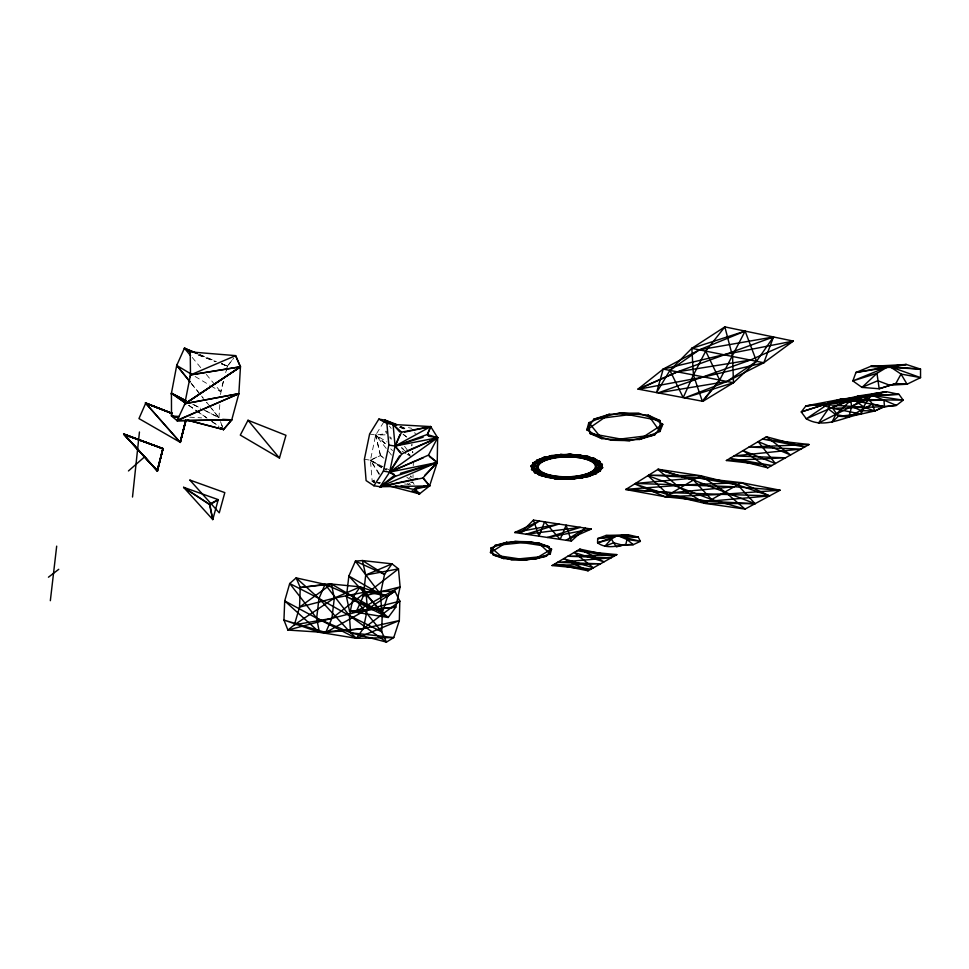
<?xml version="1.0" encoding="UTF-8"?>
<svg xmlns="http://www.w3.org/2000/svg" width="969" height="969" viewBox="0 0 969 969"><rect width="100%" height="100%" fill="white"/><g stroke="black" fill="none" stroke-linecap="round" stroke-linejoin="round"><path stroke-width="0.73" stroke-dasharray="4.84 3.63" d="M412.976 477.705L413.048 474.689M413.242 465.653L413.339 461.135M219.806 404.618L218.97 417.687L203.224 409.645M220.447 394.528L223.645 380.223M221.84 363.726L227.412 366.185L233.795 357.961M227.412 366.185L233.783 358.009M373.998 482.041L372.205 481.545L370.437 460.227L375.669 435.033L384.196 421.382M221.368 363.726L227.436 366.052L225.535 373.15L227.424 366.125L221.816 363.859M210.915 385.916L220.629 391.646L223.657 380.296M374.325 480.103L372.205 481.545L376.505 482.671M374.276 480.333L372.205 481.545L374.797 482.041M364.392 459.245L370.437 460.227L380.393 455.333L384.463 458.712M379.218 474.604L370.437 460.227L380.526 455.563L382.549 457.235M369.613 434.015L375.669 435.033L386.377 433.64L386.122 431.12M410.59 482.441L412.879 482.223L414.357 484.815M380.393 455.333L375.669 435.033L386.171 434.815L385.868 431.169M189.585 417.167L201.625 417.881M404.582 484.015L410.468 484.464M411.873 482.09L412.879 482.223M374.821 481.956L372.205 481.545L373.998 481.847M377.438 482.356L380.054 482.756M377.595 482.441L380.308 482.889M377.389 482.526L379.981 483.01M408.446 427.644L411.813 428.334M377.607 483.01L379.412 483.507M399.47 427.22L404.424 429.097M414.235 432.804L415.846 433.409M197.906 354.715L215.978 361.716M198.463 355.066L215.094 361.401M221.853 364.053L227.436 366.137M399.979 427.159L404.121 428.782M199.808 354.678L214.997 361.013M199.662 354.618L216.281 361.546M400.088 426.53L405.575 428.855M400.5 426.287L406.423 428.916M194.006 404.8L200.583 408.191M205.84 410.892L218.994 417.663L206.603 402.51M192.71 404.243L200.595 408.3M379.4 473.829L370.437 460.227L385.032 467.785M386.352 468.475L389.005 469.844M381.483 467.797L370.437 460.227L382.016 466.876M384.33 468.209L386.643 469.541M195.096 376.481L209.752 385.226M380.526 455.563L375.669 435.033L386.982 441.961M402.087 451.191L405.854 453.504M407.113 454.279L412.152 457.356M370.437 460.227L381.774 467.276M384.051 468.693L386.316 470.098M188.773 405.333L207.451 418.305M212.308 421.697L219.139 426.469M188.664 405.333L196.307 410.626M197.288 411.365L207.027 418.16M211.363 421.188L218.958 426.505M402.959 434.076L406.181 436.571M403.431 434.548L406.75 437.14M218.824 417.615L211.508 408.349M406.81 477.196L408.833 478.88M389.611 437.758L391.331 439.236M401.578 448.005L404.969 450.912M408.361 453.807L410.044 455.248M407.525 483.495L408.324 484.185M391.476 455.091L375.669 435.033L385.347 443.548M389.804 436.728L391.5 438.279M401.675 447.496L403.358 449.022M408.397 453.577L410.069 455.103M375.669 435.033L385.081 443.681M390.701 448.853L392.566 450.573M408.979 483.059L410.468 484.597M192.189 357.404L200.971 367.929M206.324 374.434L220.617 391.621M190.941 382.912L203.284 398.174M206.785 402.498L210.576 407.186M191.62 383.978L203.187 398.283M409.16 477.511L411.946 481.048M389.417 426.069L391.185 428.443M404.521 446.249L408.966 452.184M223.488 429.509L220.496 421.612L222.47 426.966M410.614 476.082L411.062 477.305M410.892 475.949L411.28 477.208M411.607 444.783L411.752 445.897M412.503 451.469L412.661 452.584M412.019 444.226L412.128 445.304M412.77 451.736L412.879 452.802"/><path stroke-width="1.45" d="M423.659 478.468L429.606 485.917L380.09 486.729L373.913 485.76L366.1 480.588L364.392 459.245L369.613 434.015L378.855 419.092L386.885 423.417L393.075 424.47L430.696 426.59L437.637 437.697L437.225 462.479L429.606 485.917L419.492 493.899L389.405 486.038M196.937 353.334L184.437 348.198L190.203 351.904L235.612 355.623L240.457 366.791L238.858 393.68L231.736 419.928M184.522 404.897L190.493 374.93L190.227 351.832L184.437 348.198L176.709 365.47L171.44 393.22L171.513 416.004L177.303 417.494M132.511 497.024L139.451 431.992M50.34 600.695L56.686 546.141M223.476 429.642L231.736 419.88L177.061 420.679L231.736 419.807L222.64 419.359M190.203 376.759L190.554 374.967M373.913 485.76L383.409 471.128L388.848 445.05L386.885 423.417M384.221 485.941L380.09 486.729L389.635 472.133L395.086 446.091L399.967 434.584M187.392 420.134L223.488 429.582L231.712 419.856M157.463 471.031L162.998 448.671L123.62 433.87L157.317 470.849L162.877 448.526L123.887 434.233L157.463 471.031L123.887 434.233L162.998 448.671L157.317 470.849L123.887 434.233L163.107 448.829M162.877 448.526L157.317 470.849L123.62 433.87M185.963 420.51L180.149 442.264L138.967 418.584L145.689 403.249L172.167 413.4L145.411 402.886L180.307 442.458L185.878 420.292M172.252 413.509L145.689 403.249L180.149 442.264L185.757 420.134M177.073 420.619L171.513 416.004L179.253 416.488M180.149 442.264L185.854 420.364L180.307 442.458M157.172 470.643L162.998 448.671L124.153 434.584M187.574 420.134L223.512 429.521L220.98 427.813M212.78 519.578L218.231 499.629L183.565 487.298M663.208 369.092L656.582 392.59L669.918 370.4L691.83 348.331L724.848 326.892L793.32 341.076L763.826 362.757L726.968 381.483L684.756 397.896L733.472 382.743L756.535 361.304L773.492 336.97L699.339 349.833L663.208 369.092L638.014 389.09L702.925 401.323L733.472 382.743L732.576 356.495L724.848 326.892L705.711 351.117L693.429 374.967L683.206 397.605L669.918 370.4L699.339 349.833L745.137 331.095L756.535 361.304L726.968 381.483L658.145 392.881L750.333 360.056L793.32 341.076L723.686 354.715L663.208 369.092L733.472 382.743M279.46 458.083L285.964 435.299L248.028 420.267L240.3 435.093L279.46 458.083L248.028 420.267M750.333 360.056L677.367 371.842L638.668 389.211L703.833 376.989L763.826 362.757L773.492 336.97L677.367 371.842L638.014 389.09M427.523 434.79L430.696 426.59L427.983 427.099M388.848 445.05L395.086 446.091L427.184 434.536L430.696 426.59L401.566 432.138L393.075 424.47L384.972 420.134L378.855 419.092M176.746 365.374L177.218 364.308M400.221 452.668L395.086 446.091L401.566 432.138M383.409 471.128L389.635 472.133L428.48 455.127L437.637 437.697L427.184 434.536M428.48 455.127L437.225 462.479L395.534 476.203L389.635 472.133L399.531 455.914M394.407 474.531L389.635 472.133L401.772 453.94L437.637 437.697L428.383 436.195M171.525 415.98L171.525 414.611M702.925 401.323L719.688 380.066L745.137 331.095L691.83 348.331L693.429 374.967L702.295 401.202L719.688 380.066L705.711 351.117M185.212 403.698L240.445 366.851L235.612 355.623L190.493 374.942L240.433 366.815L184.982 403.698L177.061 420.679L238.846 393.668L184.982 403.698L238.834 393.632M393.196 476.36L380.09 486.729L422.884 478.032L437.225 462.479L429.328 456.52M424.604 475.537L437.225 462.479L389.635 472.133L437.637 437.697L395.086 446.091L393.075 424.47L395.11 423.889L396.745 424.616M533.471 520.111L520.074 533.338L539.491 521.043L514.684 532.514L571.335 541.077L585.433 528.141L566.066 540.278L591.308 529.05L533.471 520.111L538.994 536.184L544.59 521.831L560.179 539.394L566.15 525.162L571.335 541.077M128.453 470.946L143.812 457.55M48.45 577.209L58.746 569.312M417.469 478.565L380.09 486.729L395.534 476.203M184.982 403.77L240.433 366.815M209.946 504.837L218.231 499.629L209.437 504.171L183.698 487.443L212.732 519.517L209.946 504.837L183.71 487.455M625.72 489.527L658.145 469.262L700.684 475.731L737.591 484.851L769.604 495.874L708.484 501.288L665.206 496.782L625.72 489.527L672.062 492.712L769.604 495.874L741.479 482.659L697.232 477.778L648.745 475.137L700.684 475.731L725.103 491.901L745.052 509.076L780.093 490.217L741.479 482.659L685.265 484.875L626.035 489.333L672.062 492.712L734.32 486.704L780.093 490.217L720.585 494.456L665.206 496.782L634.683 483.931L668.44 494.856L704.838 503.347L745.052 509.076L711.609 499.519L647.958 475.622L668.44 494.856L708.484 501.288L755.081 503.686L737.591 484.851L697.232 477.778L635.446 483.446L734.32 486.704M665.206 496.782L700.684 475.731M726.362 460.505L766.37 436.765L804.67 447L762.47 439.078L809.054 444.517L767.775 467.821L729.996 458.337L771.881 465.508L726.362 460.505L785.496 457.816L734.078 455.914L800.963 449.083L748.964 447.084L809.054 444.517M552.064 565.545L579.813 549.132L613.777 556.339L577.124 550.719L616.817 554.631L588.098 570.789L554.607 564.043L590.969 569.178L552.064 565.545L600.465 563.825L557.441 562.359L611.221 557.781L567.786 556.242L616.817 554.631M704.838 503.347L755.081 503.686L693.429 480.03L657.806 469.468L680.02 487.988L704.838 503.347L741.479 482.659M401.772 453.94L395.086 446.091L430.696 426.59L404.473 432.15M238.846 393.741L176.733 420.449M405.575 451.602L437.637 437.697M389.635 472.133L423.417 457.719M380.09 486.729L437.225 462.479L400.354 473.32M428.056 427.462L430.696 426.59M395.086 446.091L423.126 437.225M395.57 485.953L413.824 489.393L429.606 485.917L422.884 478.032M514.684 532.514L559.004 524.059L526.058 534.234L580.431 527.366L547.376 537.456L591.308 529.05M190.711 374.833L240.409 366.754M415.144 487.867L429.606 485.917L426.663 485.699M424.216 485.869L429.606 485.917L424.216 485.675M396.478 424.991L393.075 424.47L399.712 431.908M401.021 485.978L408.918 487.189M691.83 348.331L763.826 362.757M396.527 425.185L393.075 424.47L393.777 424.906M171.767 416.004L177.509 417.506M658.145 469.262L693.429 480.03L711.609 499.519M189.839 480.043L224.82 492.627L219.26 512.843L189.972 480.188M395.11 423.889L384.972 420.134L385.044 421.067M145.689 403.249L172.337 413.606L145.411 402.886M196.889 353.467L184.425 348.259L190.59 355.671M395.958 424.785L384.972 420.134L385.141 421.842M412.164 490.665L419.492 493.899L414.853 488.739M414.635 491.634L419.492 493.899L417.99 492.337M588.098 570.789L563.679 558.677L593.428 567.798L574.157 552.475L604.014 561.838L579.813 549.132M171.646 393.293L186.121 400.742M185.939 400.706L171.416 393.208L185.224 402.777M393.874 425.003L384.972 420.134L386.74 422.508M191.063 374.01L176.709 365.422L189.96 381.786M184.498 348.15L190.263 351.771M417.045 492.216L419.492 493.899L417.893 492.506M767.775 467.821L743.041 450.597L775.382 463.521L758.17 441.622L790.583 454.945L766.37 436.765M171.465 393.317L185.188 402.874M220.92 427.862L223.476 429.606M386.619 421.418L384.972 420.134L386.667 421.467M413.824 489.393L419.492 493.899M176.915 365.567L190.009 381.75M209.437 504.171L212.72 519.517M190.542 373.404L190.554 374.858M190.275 351.808L190.299 353.237M171.44 393.305L171.44 394.71M660.168 420.679L659.974 431.484L639.419 439.466L610.652 440.229L589.758 433.385L588.837 422.666L609.235 414.284L639.104 413.424L660.168 420.679L619.336 412.988L593.791 419.202L586.839 429.861L601.81 438.63L629.656 440.653L654.765 434.839L662.748 424.313L648.213 415.144L619.336 412.988L639.104 413.424L593.791 419.202L609.235 414.284L586.839 429.861L588.837 422.666L601.81 438.63L589.758 433.385L629.656 440.653L610.652 440.229L654.765 434.839L639.419 439.466L662.748 424.313L659.974 431.484L648.213 415.144L660.168 420.679M597.679 538.582L597.582 542.822C608.677 550.889 621.335 543.585 633.29 544.651L640.364 541.368L638.268 537.08L628.106 534.731L605.746 535.566L597.679 538.582L628.106 534.731L597.679 538.582M399.809 601.204L399.337 620.535L393.753 637.566L386.449 642.108L350.596 632.769L316.657 618.174L284.704 600.913L289.707 583.532L296.139 577.887L325.075 584.343L353.334 596.734L382.258 612.88L381.738 631.788L386.449 642.108L349.397 615.618L318.995 598.467L289.707 583.532L316.657 618.174L356.326 638.305L393.753 637.566L350.596 632.769L318.995 598.467L296.139 577.887L300.257 587.553L299.554 607.127L294.382 624.823L287.914 630.068L283.953 620.063L284.704 600.913L319.37 632.297L356.326 638.305L399.337 620.535L363.314 628.627L325.693 632.515L319.37 632.297L283.953 620.063L325.693 632.515L367.372 609.271L394.916 591.187L399.809 601.204L363.314 628.627L356.326 638.305L350.596 632.769L349.397 615.618L353.334 596.734L360.177 586.851L387.661 596.141L394.916 591.187L366.028 591.914L334.317 598.103L299.554 607.127L331.422 584.041L360.177 586.851L366.028 591.914L387.661 596.141L382.258 612.88L360.177 586.851L334.317 598.103L294.382 624.823L331.931 618.331L399.809 601.204M861.247 410.674L861.053 414.066C842.969 417.203 824.231 429.279 806.317 418.79L801.266 411.946L805.893 405.914L841.044 399.192L872.827 395.522L898.978 394.322L903.205 400.173L896.398 405.381L883.558 406.798L874.692 410.989L861.053 414.066L838.379 416.246L831.862 422.363L835.762 414.611L850.625 400.439L858.946 395.885L886.429 391.694L898.978 394.322L858.946 395.885L830.191 402.68L801.266 411.946L841.044 399.192L903.205 400.173L872.827 395.522L858.946 395.885L806.317 418.79L830.191 402.68L841.044 399.192L855.482 400.936L884.527 406.677L896.398 405.381L872.827 395.522L830.191 402.68L828.325 408.918L818.466 423.114L851.678 406.374L873.941 393.705L886.429 391.694L850.625 400.439L828.325 408.918L835.762 414.611L848.953 416.876L872.391 404.037L884.527 406.677L883.91 400.064L855.482 400.936L805.893 405.914L855.482 400.936L864.178 407.307L874.692 410.989L884.527 406.677L832.759 408.361L818.708 404.121L864.178 407.307L861.053 414.066L832.759 408.361L838.379 416.246L848.953 416.876L851.678 406.374L850.625 400.439L873.941 393.705L868.49 398.768L861.247 410.674L851.678 406.374L868.49 398.768L872.391 404.037L874.692 410.989L861.247 410.674M365.713 575.053L363.254 596.201L356.507 611.197L349.555 611.209L346.442 596.625L348.852 576.046L355.405 561.136L362.406 560.554L392.009 563.849L398.477 568.876L400.1 586.887L395.8 607.175L388.206 617.483L349.555 611.209L395.8 607.175L356.507 611.197L400.1 586.887L363.254 596.201L398.477 568.876L365.713 575.053L362.406 560.554L384.56 574.375L380.405 594.142L381.871 611.936L388.206 617.483L346.442 596.625L381.871 611.936L348.852 576.046L380.405 594.142L355.405 561.136L384.56 574.375L392.009 563.849L365.713 575.053M334.317 598.103L331.931 618.331L325.693 632.515L287.914 630.068L331.931 618.331L366.028 591.914L367.372 609.271L363.314 628.627L319.37 632.297L316.657 618.174L318.995 598.467L325.075 584.343L331.422 584.041L353.334 596.734L381.738 631.788L349.397 615.618L325.075 584.343L300.257 587.553L331.422 584.041L334.317 598.103M491.271 547.8L490.471 552.596L503.723 558.544L526.7 559.985L546.455 556.145L551.567 549.12L538.57 542.967L514.89 541.441L494.893 545.499L490.471 552.596L506.848 542.277L530.976 541.804L548.999 546.686L550.259 553.917L534.525 559.21L511.135 559.646L493.257 554.983L491.271 547.8L506.848 542.277L494.893 545.499L530.976 541.804L514.89 541.441L548.999 546.686L538.57 542.967L550.259 553.917L551.567 549.12L534.525 559.21L546.455 556.145L511.135 559.646L526.7 559.985L493.257 554.983L503.723 558.544L491.271 547.8M532.902 463.049L531.569 469.408L539.297 475.028L563.159 479.219L589.104 476.348L602.488 467.942L595.051 458.761L570.584 454.316L543.863 457.404L531.085 466.065L539.297 475.028L537.286 459.984L551.385 455.648L569.711 454.291L594.494 458.531L602.585 467.652L589.77 476.154L564.006 479.231L539.854 475.258L531.024 466.368L543.197 457.61L569.711 454.291L532.902 463.049L534.573 472.545L546.31 477.196L563.159 479.219L531.569 469.408L537.286 459.984L560.748 454.522L579.317 454.933L594.494 458.531L551.385 455.648L532.902 463.049L546.31 477.196L572.631 479.025L589.104 476.348L546.31 477.196L531.569 469.408L551.385 455.648L579.317 454.933L599.654 461.365L602.585 467.652L579.317 454.933L537.286 459.984L531.085 466.065L560.748 454.522L587.989 456.46L599.654 461.365L600.356 470.922L589.77 476.154L599.654 461.365L560.748 454.522L543.863 457.404L587.989 456.46L602.367 464.587L600.356 470.922L581.703 477.983L564.006 479.231L600.356 470.922L587.989 456.46L570.584 454.316L602.367 464.587L595.741 473.889L581.703 477.983L554.74 478.638L539.854 475.258L581.703 477.983L602.367 464.587L595.051 458.761L595.741 473.889L572.631 479.025L554.74 478.638L534.573 472.545L531.024 466.368L554.74 478.638L595.741 473.889L602.488 467.942L572.631 479.025L534.573 472.545L543.197 457.61L532.902 463.049M626.967 539.503L625.889 544.275L616.369 546.891L611.366 539.055L597.582 542.822L616.974 535.712L611.366 539.055L604.947 546.153L613.583 542.81L622.268 545.099L633.29 544.651L626.967 539.503L618.137 535.772L605.746 535.566L638.268 537.08L618.137 535.772L640.364 541.368L626.967 539.503M855.942 372.484L852.853 380.902L861.986 387.406L879.174 388.751L895.853 383.518L907.069 384.208L920.55 377.619L920.526 369.104L906.366 364.489L870.695 366.367L855.942 372.484L906.366 364.489L888.173 366.561L855.942 372.484M901.025 374.058L895.853 383.518L879.174 388.751L876.981 373.307L888.173 366.561L852.853 380.902L876.981 373.307L861.986 387.406L877.769 380.732L889.615 385.19L907.069 384.208L901.025 374.058L889.966 366.67L870.695 366.367L920.526 369.104L889.966 366.67L920.55 377.619L901.025 374.058"/></g></svg>
